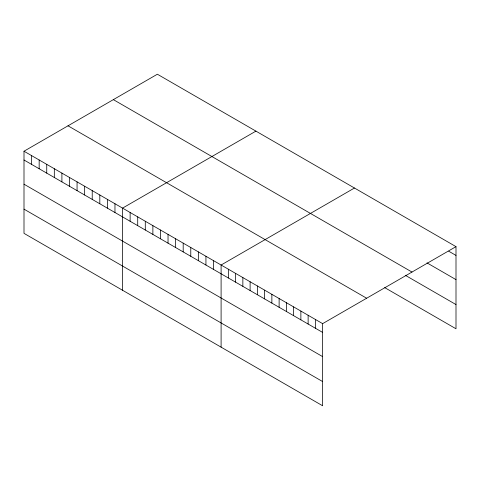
<?xml version="1.0" encoding="UTF-8"?>
<svg xmlns="http://www.w3.org/2000/svg" width="480" height="480" viewBox="0 0 480 480"><rect width="100%" height="100%" fill="white"/><g stroke="black" fill="none" stroke-linecap="round" stroke-linejoin="round"><path stroke-width="0.72" d="M24 151.224L322.632 323.64L322.632 405.774L24 233.358L24 151.224L157.368 74.226L456 246.642L456 328.776L384.684 287.604M255.918 131.124L122.55 208.122L122.55 290.256M354.462 188.022L221.1 265.02L221.1 347.154M322.632 323.64L456 246.642M448.746 251.226L456 255.414M426.99 262.878L456 279.624M113.358 99.636L411.99 272.052M405.234 275.256L456 304.566M68.01 125.814L366.642 298.23M24 160.002L322.632 332.412M24 184.206L322.632 356.622M24 209.148L322.632 381.564M315.384 319.452L315.384 328.224M308.13 315.264L308.13 324.042M300.876 311.076L300.876 319.854M293.622 306.888L293.622 315.666M286.374 302.7L286.374 311.478M279.12 298.518L279.12 307.29M271.866 294.33L271.866 303.102M264.612 290.142L264.612 298.914M257.364 285.954L257.364 294.732M250.11 281.766L250.11 290.544M242.856 277.578L242.856 286.356M235.602 273.39L235.602 282.168M228.354 269.202L228.354 277.98M213.516 260.64L213.516 269.418M205.938 256.266L205.938 265.038M198.354 251.886L198.354 260.664M190.776 247.512L190.776 256.284M183.192 243.132L183.192 251.91M175.614 238.758L175.614 247.536M168.036 234.378L168.036 243.156M160.452 230.004L160.452 238.782M152.874 225.63L152.874 234.402M145.29 221.25L145.29 230.028M137.712 216.876L137.712 225.648M130.128 212.496L130.128 221.274M114.966 203.742L114.966 212.52M107.388 199.368L107.388 208.14M99.81 194.988L99.81 203.766M92.226 190.614L92.226 199.392M84.648 186.24L84.648 195.012M77.064 181.86L77.064 190.638M69.486 177.486L69.486 186.258M61.902 173.106L61.902 181.884M54.324 168.732L54.324 177.504M46.74 164.352L46.74 173.13M39.162 159.978L39.162 168.75M31.578 155.598L31.578 164.376"/></g></svg>
